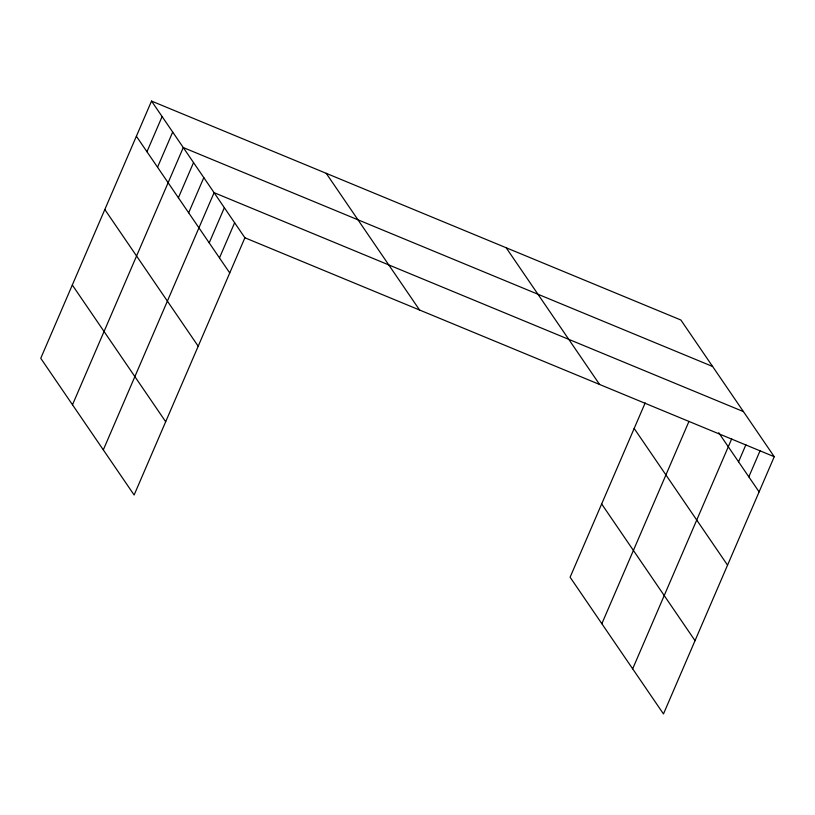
<?xml version="1.0" encoding="UTF-8"?>
<svg xmlns="http://www.w3.org/2000/svg" width="815" height="815" viewBox="0 0 815 815"><rect width="100%" height="100%" fill="white"/><g stroke="black" fill="none" stroke-linecap="round" stroke-linejoin="round"><path stroke-width="1.22" d="M151.529 101.07L40.75 358.294L134.129 494.99L244.897 237.776L151.529 101.07L680.871 320.01L774.25 456.706L663.471 713.93L570.103 577.224L645.195 402.865M146.965 151.743L162.104 116.565M157.54 167.228L172.688 132.061M72.494 404.77L183.273 147.556L712.626 366.485M178.393 197.76L193.542 162.593M188.672 212.797L203.811 177.629M103.311 449.88L214.09 192.666L743.433 411.595M209.211 242.87L224.359 207.703M219.48 257.907L234.628 222.739M601.847 623.709L688.96 421.426M632.664 668.82L731.707 438.827M738.563 461.81L745.888 444.786M748.832 476.846L760.069 450.746M244.897 237.776L774.25 456.706M718.708 432.734L759.101 491.883M634.172 428.456L727.55 565.152M506.186 247.76L599.565 384.456M601.653 503.955L695.032 640.651M326.214 173.32L419.582 310.026M136.38 136.248L229.749 272.944M104.819 209.516L198.198 346.222M72.311 285.016L165.679 421.712"/></g></svg>
